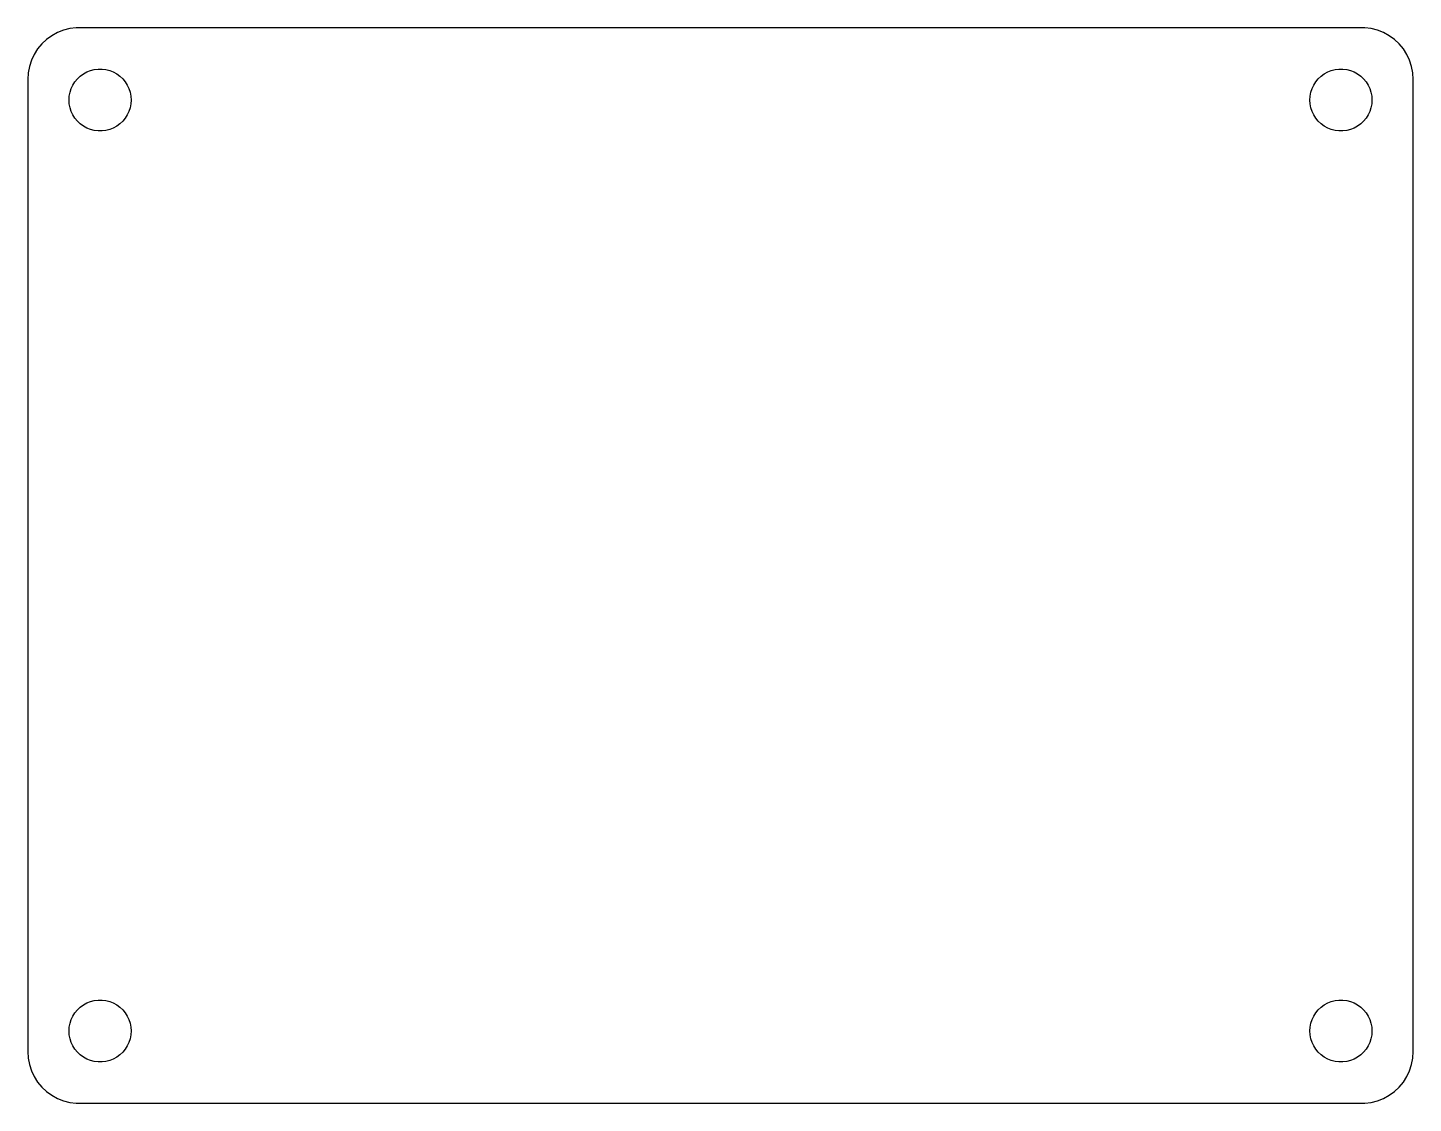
# Model space of a CAD drawing. Header units: metres. Extents: x -67 to 67, y -52 to 52.
import ezdxf

# ---------------------------------------------------------------- set-up
doc = ezdxf.new("R2010")
doc.units = ezdxf.units.M

msp = doc.modelspace()

# ---------------------------------------------------------------- linework, layer by layer
for p, q in [((-64.6791, 51.2216), (-65.1871, 50.8526)), ((-64.1289, 51.5241), (-64.6791, 51.2216)), ((-63.5451, 51.7553), (-64.1289, 51.5241)), ((-62.9369, 51.9114), (-63.5451, 51.7553)), ((-62.3139, 51.9901), (-62.9369, 51.9114)), ((62.3139, 51.9901), (-62.3139, 51.9901)), ((62.9369, 51.9114), (62.3139, 51.9901)), ((63.5451, 51.7553), (62.9369, 51.9114)), ((64.1289, 51.5241), (63.5451, 51.7553)), ((64.6791, 51.2216), (64.1289, 51.5241)), ((65.1871, 50.8526), (64.6791, 51.2216)), ((-66.0451, 49.9389), (-66.3815, 49.4088)), ((-65.6448, 50.4227), (-66.0451, 49.9389)), ((-65.1871, 50.8526), (-65.6448, 50.4227)), ((65.6448, 50.4227), (65.1871, 50.8526)), ((66.0451, 49.9389), (65.6448, 50.4227)), ((66.3815, 49.4088), (66.0451, 49.9389)), ((-66.8429, 48.2434), (-66.9606, 47.6267)), ((-66.6489, 48.8406), (-66.8429, 48.2434)), ((-66.3815, 49.4088), (-66.6489, 48.8406)), ((66.6489, 48.8406), (66.3815, 49.4088)), ((66.8429, 48.2434), (66.6489, 48.8406)), ((66.9606, 47.6267), (66.8429, 48.2434)), ((-66.9606, 47.6267), (-67, 47)), ((-67, 47), (-67, -47)), ((-62.427, 46.7634), (-62.1869, 47.0536)), ((-62.1869, 47.0536), (-61.9123, 47.3115)), ((-61.9123, 47.3115), (-61.6075, 47.533)), ((-61.6075, 47.533), (-61.2773, 47.7145)), ((-61.2773, 47.7145), (-60.927, 47.8532)), ((-60.927, 47.8532), (-60.5621, 47.9469)), ((-60.5621, 47.9469), (-60.1884, 47.9941)), ((-60.1884, 47.9941), (-59.8116, 47.9941)), ((-59.8116, 47.9941), (-59.4379, 47.9469)), ((-59.4379, 47.9469), (-59.0729, 47.8532)), ((-59.0729, 47.8532), (-58.7227, 47.7145)), ((-58.7227, 47.7145), (-58.3925, 47.533)), ((-58.3925, 47.533), (-58.0877, 47.3115)), ((-58.0877, 47.3115), (-57.8131, 47.0536)), ((-57.8131, 47.0536), (-57.5729, 46.7634)), ((57.5729, 46.7634), (57.8131, 47.0536)), ((57.8131, 47.0536), (58.0877, 47.3115)), ((58.0877, 47.3115), (58.3925, 47.533)), ((58.3925, 47.533), (58.7227, 47.7145)), ((58.7227, 47.7145), (59.0729, 47.8532)), ((59.0729, 47.8532), (59.4379, 47.9469)), ((59.4379, 47.9469), (59.8116, 47.9941)), ((59.8116, 47.9941), (60.1884, 47.9941)), ((60.1884, 47.9941), (60.5621, 47.9469)), ((60.5621, 47.9469), (60.927, 47.8532)), ((60.927, 47.8532), (61.2773, 47.7145)), ((61.2773, 47.7145), (61.6075, 47.533)), ((61.6075, 47.533), (61.9123, 47.3115)), ((61.9123, 47.3115), (62.1869, 47.0536)), ((62.1869, 47.0536), (62.427, 46.7634)), ((67, 47), (66.9606, 47.6267)), ((67, -47), (67, 47)), ((-62.9763, 45.376), (-62.9057, 45.7461)), ((-62.9057, 45.7461), (-62.7893, 46.1044)), ((-62.7893, 46.1044), (-62.6289, 46.4453)), ((-62.6289, 46.4453), (-62.427, 46.7634)), ((-57.5729, 46.7634), (-57.3711, 46.4453)), ((-57.3711, 46.4453), (-57.2107, 46.1044)), ((-57.2107, 46.1044), (-57.0942, 45.7461)), ((-57.0942, 45.7461), (-57.0237, 45.376)), ((57.0237, 45.376), (57.0942, 45.7461)), ((57.0942, 45.7461), (57.2107, 46.1044)), ((57.2107, 46.1044), (57.3711, 46.4453)), ((57.3711, 46.4453), (57.5729, 46.7634)), ((62.427, 46.7634), (62.6289, 46.4453)), ((62.6289, 46.4453), (62.7893, 46.1044)), ((62.7893, 46.1044), (62.9057, 45.7461)), ((62.9057, 45.7461), (62.9763, 45.376)), ((-63, 45), (-62.9763, 45.376)), ((-62.9763, 44.624), (-63, 45)), ((-62.9057, 44.2539), (-62.9763, 44.624)), ((-62.7893, 43.8956), (-62.9057, 44.2539)), ((-57.0942, 44.2539), (-57.2107, 43.8956)), ((-57.0237, 44.624), (-57.0942, 44.2539)), ((-57.0237, 45.376), (-57, 45)), ((-57, 45), (-57.0237, 44.624)), ((57, 45), (57.0237, 45.376)), ((57.0237, 44.624), (57, 45)), ((57.0942, 44.2539), (57.0237, 44.624)), ((57.2107, 43.8956), (57.0942, 44.2539)), ((62.9057, 44.2539), (62.7893, 43.8956)), ((62.9763, 44.624), (62.9057, 44.2539)), ((62.9763, 45.376), (63, 45)), ((63, 45), (62.9763, 44.624)), ((-62.6289, 43.5547), (-62.7893, 43.8956)), ((-62.427, 43.2366), (-62.6289, 43.5547)), ((-62.1869, 42.9464), (-62.427, 43.2366)), ((-61.9123, 42.6885), (-62.1869, 42.9464)), ((-57.8131, 42.9464), (-58.0877, 42.6885)), ((-57.5729, 43.2366), (-57.8131, 42.9464)), ((-57.3711, 43.5547), (-57.5729, 43.2366)), ((-57.2107, 43.8956), (-57.3711, 43.5547)), ((57.3711, 43.5547), (57.2107, 43.8956)), ((57.5729, 43.2366), (57.3711, 43.5547)), ((57.8131, 42.9464), (57.5729, 43.2366)), ((58.0877, 42.6885), (57.8131, 42.9464)), ((62.1869, 42.9464), (61.9123, 42.6885)), ((62.427, 43.2366), (62.1869, 42.9464)), ((62.6289, 43.5547), (62.427, 43.2366)), ((62.7893, 43.8956), (62.6289, 43.5547)), ((-61.6075, 42.467), (-61.9123, 42.6885)), ((-61.2773, 42.2855), (-61.6075, 42.467)), ((-60.927, 42.1468), (-61.2773, 42.2855)), ((-60.5621, 42.0531), (-60.927, 42.1468)), ((-60.1884, 42.0059), (-60.5621, 42.0531)), ((-59.8116, 42.0059), (-60.1884, 42.0059)), ((-59.4379, 42.0531), (-59.8116, 42.0059)), ((-59.0729, 42.1468), (-59.4379, 42.0531)), ((-58.7227, 42.2855), (-59.0729, 42.1468)), ((-58.3925, 42.467), (-58.7227, 42.2855)), ((-58.0877, 42.6885), (-58.3925, 42.467)), ((58.3925, 42.467), (58.0877, 42.6885)), ((58.7227, 42.2855), (58.3925, 42.467)), ((59.0729, 42.1468), (58.7227, 42.2855)), ((59.4379, 42.0531), (59.0729, 42.1468)), ((59.8116, 42.0059), (59.4379, 42.0531)), ((60.1884, 42.0059), (59.8116, 42.0059)), ((60.5621, 42.0531), (60.1884, 42.0059)), ((60.927, 42.1468), (60.5621, 42.0531)), ((61.2773, 42.2855), (60.927, 42.1468)), ((61.6075, 42.467), (61.2773, 42.2855)), ((61.9123, 42.6885), (61.6075, 42.467)), ((-62.1869, -42.9464), (-61.9123, -42.6885)), ((-61.9123, -42.6885), (-61.6075, -42.467)), ((-61.6075, -42.467), (-61.2773, -42.2855)), ((-61.2773, -42.2855), (-60.927, -42.1468)), ((-60.927, -42.1468), (-60.5621, -42.0531)), ((-60.5621, -42.0531), (-60.1884, -42.0059)), ((-60.1884, -42.0059), (-59.8116, -42.0059)), ((-59.8116, -42.0059), (-59.4379, -42.0531)), ((-59.4379, -42.0531), (-59.0729, -42.1468)), ((-59.0729, -42.1468), (-58.7227, -42.2855)), ((-58.7227, -42.2855), (-58.3925, -42.467)), ((-58.3925, -42.467), (-58.0877, -42.6885)), ((-58.0877, -42.6885), (-57.8131, -42.9464)), ((57.8131, -42.9464), (58.0877, -42.6885)), ((58.0877, -42.6885), (58.3925, -42.467)), ((58.3925, -42.467), (58.7227, -42.2855)), ((58.7227, -42.2855), (59.0729, -42.1468)), ((59.0729, -42.1468), (59.4379, -42.0531)), ((59.4379, -42.0531), (59.8116, -42.0059)), ((59.8116, -42.0059), (60.1884, -42.0059)), ((60.1884, -42.0059), (60.5621, -42.0531)), ((60.5621, -42.0531), (60.927, -42.1468)), ((60.927, -42.1468), (61.2773, -42.2855)), ((61.2773, -42.2855), (61.6075, -42.467)), ((61.6075, -42.467), (61.9123, -42.6885)), ((61.9123, -42.6885), (62.1869, -42.9464)), ((-62.9057, -44.2539), (-62.7893, -43.8956)), ((-62.7893, -43.8956), (-62.6289, -43.5547)), ((-62.6289, -43.5547), (-62.427, -43.2366)), ((-62.427, -43.2366), (-62.1869, -42.9464)), ((-57.8131, -42.9464), (-57.5729, -43.2366)), ((-57.5729, -43.2366), (-57.3711, -43.5547)), ((-57.3711, -43.5547), (-57.2107, -43.8956)), ((-57.2107, -43.8956), (-57.0942, -44.2539)), ((57.0942, -44.2539), (57.2107, -43.8956)), ((57.2107, -43.8956), (57.3711, -43.5547)), ((57.3711, -43.5547), (57.5729, -43.2366)), ((57.5729, -43.2366), (57.8131, -42.9464)), ((62.1869, -42.9464), (62.427, -43.2366)), ((62.427, -43.2366), (62.6289, -43.5547)), ((62.6289, -43.5547), (62.7893, -43.8956)), ((62.7893, -43.8956), (62.9057, -44.2539)), ((-63, -45), (-62.9763, -44.624)), ((-62.9763, -45.376), (-63, -45)), ((-62.9763, -44.624), (-62.9057, -44.2539)), ((-62.9057, -45.7461), (-62.9763, -45.376)), ((-57.0942, -44.2539), (-57.0237, -44.624)), ((-57.0237, -45.376), (-57.0942, -45.7461)), ((-57.0237, -44.624), (-57, -45)), ((-57, -45), (-57.0237, -45.376)), ((57, -45), (57.0237, -44.624)), ((57.0237, -45.376), (57, -45)), ((57.0237, -44.624), (57.0942, -44.2539)), ((57.0942, -45.7461), (57.0237, -45.376)), ((62.9057, -44.2539), (62.9763, -44.624)), ((62.9763, -45.376), (62.9057, -45.7461)), ((62.9763, -44.624), (63, -45)), ((63, -45), (62.9763, -45.376)), ((-62.7893, -46.1044), (-62.9057, -45.7461)), ((-62.6289, -46.4453), (-62.7893, -46.1044)), ((-62.427, -46.7634), (-62.6289, -46.4453)), ((-62.1869, -47.0536), (-62.427, -46.7634)), ((-57.5729, -46.7634), (-57.8131, -47.0536)), ((-57.3711, -46.4453), (-57.5729, -46.7634)), ((-57.2107, -46.1044), (-57.3711, -46.4453)), ((-57.0942, -45.7461), (-57.2107, -46.1044)), ((57.2107, -46.1044), (57.0942, -45.7461)), ((57.3711, -46.4453), (57.2107, -46.1044)), ((57.5729, -46.7634), (57.3711, -46.4453)), ((57.8131, -47.0536), (57.5729, -46.7634)), ((62.427, -46.7634), (62.1869, -47.0536)), ((62.6289, -46.4453), (62.427, -46.7634)), ((62.7893, -46.1044), (62.6289, -46.4453)), ((62.9057, -45.7461), (62.7893, -46.1044)), ((-67, -47), (-66.9606, -47.6267)), ((-66.9606, -47.6267), (-66.8429, -48.2434)), ((-61.9123, -47.3115), (-62.1869, -47.0536)), ((-61.6075, -47.533), (-61.9123, -47.3115)), ((-61.2773, -47.7145), (-61.6075, -47.533)), ((-60.927, -47.8532), (-61.2773, -47.7145)), ((-60.5621, -47.9469), (-60.927, -47.8532)), ((-60.1884, -47.9941), (-60.5621, -47.9469)), ((-59.8116, -47.9941), (-60.1884, -47.9941)), ((-59.4379, -47.9469), (-59.8116, -47.9941)), ((-59.0729, -47.8532), (-59.4379, -47.9469)), ((-58.7227, -47.7145), (-59.0729, -47.8532)), ((-58.3925, -47.533), (-58.7227, -47.7145)), ((-58.0877, -47.3115), (-58.3925, -47.533)), ((-57.8131, -47.0536), (-58.0877, -47.3115)), ((58.0877, -47.3115), (57.8131, -47.0536)), ((58.3925, -47.533), (58.0877, -47.3115)), ((58.7227, -47.7145), (58.3925, -47.533)), ((59.0729, -47.8532), (58.7227, -47.7145)), ((59.4379, -47.9469), (59.0729, -47.8532)), ((59.8116, -47.9941), (59.4379, -47.9469)), ((60.1884, -47.9941), (59.8116, -47.9941)), ((60.5621, -47.9469), (60.1884, -47.9941)), ((60.927, -47.8532), (60.5621, -47.9469)), ((61.2773, -47.7145), (60.927, -47.8532)), ((61.6075, -47.533), (61.2773, -47.7145)), ((61.9123, -47.3115), (61.6075, -47.533)), ((62.1869, -47.0536), (61.9123, -47.3115)), ((66.8429, -48.2434), (66.9606, -47.6267)), ((66.9606, -47.6267), (67, -47)), ((-66.8429, -48.2434), (-66.6489, -48.8406)), ((-66.6489, -48.8406), (-66.3815, -49.4088)), ((-66.3815, -49.4088), (-66.0451, -49.9389)), ((66.0451, -49.9389), (66.3815, -49.4088)), ((66.3815, -49.4088), (66.6489, -48.8406)), ((66.6489, -48.8406), (66.8429, -48.2434)), ((-66.0451, -49.9389), (-65.6448, -50.4227)), ((-65.6448, -50.4227), (-65.1871, -50.8526)), ((-65.1871, -50.8526), (-64.6791, -51.2216)), ((64.6791, -51.2216), (65.1871, -50.8526)), ((65.1871, -50.8526), (65.6448, -50.4227)), ((65.6448, -50.4227), (66.0451, -49.9389)), ((-64.6791, -51.2216), (-64.1289, -51.5241)), ((-64.1289, -51.5241), (-63.5451, -51.7553)), ((-63.5451, -51.7553), (-62.9369, -51.9114)), ((-62.9369, -51.9114), (-62.3139, -51.9901)), ((-62.3139, -51.9901), (62.3139, -51.9901)), ((62.3139, -51.9901), (62.9369, -51.9114)), ((62.9369, -51.9114), (63.5451, -51.7553)), ((63.5451, -51.7553), (64.1289, -51.5241)), ((64.1289, -51.5241), (64.6791, -51.2216))]:
    msp.add_line(p, q)

doc.saveas('drawing.dxf')
